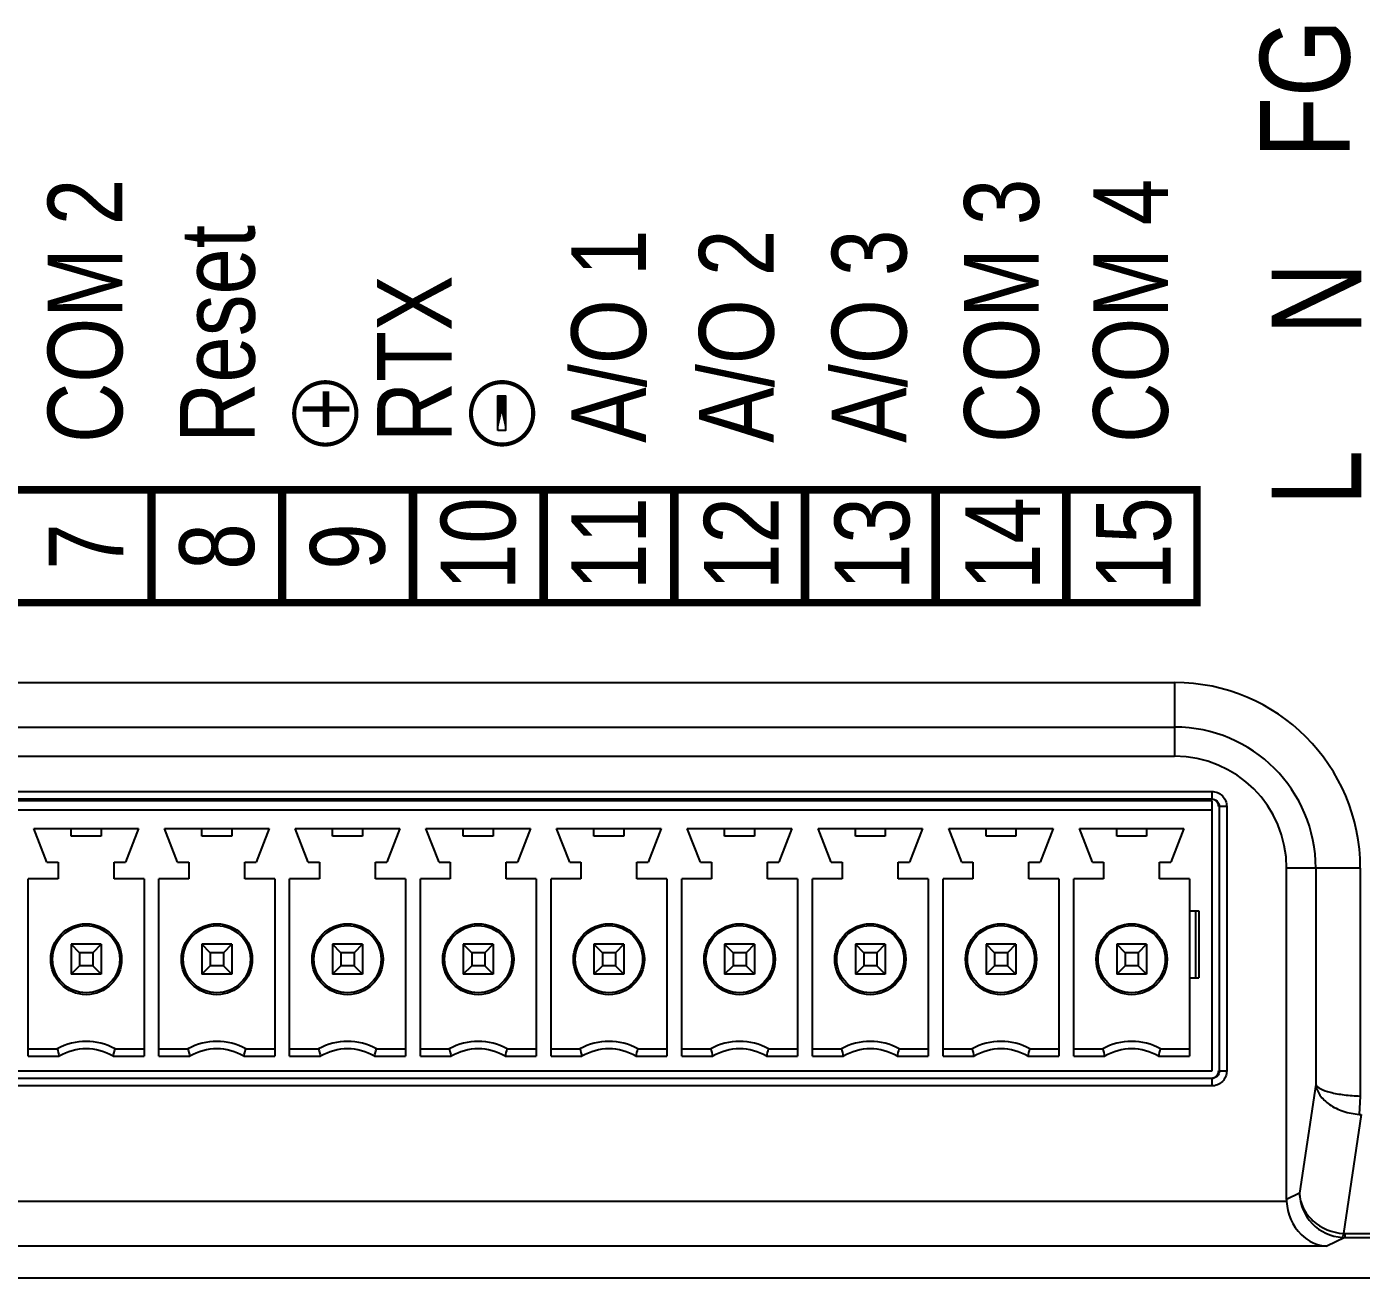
# Model space of a CAD drawing. Header units: millimetres. Extents: x 5329 to 6973, y -914 to -356.
# Drawn here: x 5728.18 to 5763.92, y -530.05 to -496.51 of the extents above; entities that cross this region are included whole.
import ezdxf

# ---------------------------------------------------------------- set-up
doc = ezdxf.new("R2010")
doc.units = ezdxf.units.MM
doc.layers.get('0').update_dxf_attribs({"linetype": 'CONTINUOUS'})
doc.styles.get("Standard").update_dxf_attribs({"font": 'gulim.ttc', "width": 0.8, "height": 2})

msp = doc.modelspace()

# ---------------------------------------------------------------- linework, layer by layer
at = {"color": 7, "linetype": 'Continuous'}
for p, q in [((5707.619, -514.086), (5758.919, -514.086)), ((5758.919, -514.086), (5758.919, -516.06)), ((5707.619, -515.279), (5758.919, -515.279)), ((5707.619, -516.06), (5758.919, -516.06)), ((5706.622, -517.003), (5759.915, -517.003)), ((5706.622, -517.203), (5759.915, -517.203)), ((5759.915, -517.003), (5759.915, -517.203)), ((5759.919, -517.26), (5706.619, -517.26)), ((5706.619, -517.5), (5759.919, -517.5)), ((5759.919, -517.26), (5759.919, -524.5)), ((5760.115, -517.403), (5760.315, -517.403)), ((5760.115, -517.403), (5760.115, -524.496)), ((5760.315, -517.403), (5760.315, -524.496)), ((5728.369, -518), (5731.169, -518)), ((5728.719, -518.9), (5728.369, -518)), ((5729.369, -518.2), (5729.369, -518)), ((5730.169, -518.2), (5729.369, -518.2)), ((5730.169, -518), (5730.169, -518.2)), ((5731.169, -518), (5730.819, -518.9)), ((5731.869, -518), (5734.669, -518)), ((5732.219, -518.9), (5731.869, -518)), ((5732.869, -518.2), (5732.869, -518)), ((5733.669, -518.2), (5732.869, -518.2)), ((5733.669, -518), (5733.669, -518.2)), ((5734.669, -518), (5734.319, -518.9)), ((5735.369, -518), (5738.169, -518)), ((5735.719, -518.9), (5735.369, -518)), ((5736.369, -518.2), (5736.369, -518)), ((5737.169, -518.2), (5736.369, -518.2)), ((5737.169, -518), (5737.169, -518.2)), ((5738.169, -518), (5737.819, -518.9)), ((5738.869, -518), (5741.669, -518)), ((5739.219, -518.9), (5738.869, -518)), ((5739.869, -518.2), (5739.869, -518)), ((5740.669, -518.2), (5739.869, -518.2)), ((5740.669, -518), (5740.669, -518.2)), ((5741.669, -518), (5741.319, -518.9)), ((5742.369, -518), (5745.169, -518)), ((5742.719, -518.9), (5742.369, -518)), ((5743.369, -518.2), (5743.369, -518)), ((5744.169, -518.2), (5743.369, -518.2)), ((5744.169, -518), (5744.169, -518.2)), ((5745.169, -518), (5744.819, -518.9)), ((5745.869, -518), (5748.669, -518)), ((5746.219, -518.9), (5745.869, -518)), ((5746.869, -518.2), (5746.869, -518)), ((5747.669, -518.2), (5746.869, -518.2)), ((5747.669, -518), (5747.669, -518.2)), ((5748.669, -518), (5748.319, -518.9)), ((5749.369, -518), (5752.169, -518)), ((5749.719, -518.9), (5749.369, -518)), ((5750.369, -518.2), (5750.369, -518)), ((5751.169, -518.2), (5750.369, -518.2)), ((5751.169, -518), (5751.169, -518.2)), ((5752.169, -518), (5751.819, -518.9)), ((5752.869, -518), (5755.669, -518)), ((5753.219, -518.9), (5752.869, -518)), ((5753.869, -518.2), (5753.869, -518)), ((5754.669, -518.2), (5753.869, -518.2)), ((5754.669, -518), (5754.669, -518.2)), ((5755.669, -518), (5755.319, -518.9)), ((5756.369, -518), (5759.169, -518)), ((5756.719, -518.9), (5756.369, -518)), ((5757.369, -518.2), (5757.369, -518)), ((5758.169, -518.2), (5757.369, -518.2)), ((5758.169, -518), (5758.169, -518.2)), ((5759.169, -518), (5758.819, -518.9)), ((5728.719, -518.9), (5729.019, -518.9)), ((5729.019, -518.9), (5729.019, -519.35)), ((5730.519, -518.9), (5730.819, -518.9)), ((5730.519, -519.35), (5730.519, -518.9)), ((5732.219, -518.9), (5732.519, -518.9)), ((5732.519, -518.9), (5732.519, -519.35)), ((5734.019, -518.9), (5734.319, -518.9)), ((5734.019, -519.35), (5734.019, -518.9)), ((5735.719, -518.9), (5736.019, -518.9)), ((5736.019, -518.9), (5736.019, -519.35)), ((5737.519, -518.9), (5737.819, -518.9)), ((5737.519, -519.35), (5737.519, -518.9)), ((5739.219, -518.9), (5739.519, -518.9)), ((5739.519, -518.9), (5739.519, -519.35)), ((5741.019, -518.9), (5741.319, -518.9)), ((5741.019, -519.35), (5741.019, -518.9)), ((5742.719, -518.9), (5743.019, -518.9)), ((5743.019, -518.9), (5743.019, -519.35)), ((5744.519, -518.9), (5744.819, -518.9)), ((5744.519, -519.35), (5744.519, -518.9)), ((5746.219, -518.9), (5746.519, -518.9)), ((5746.519, -518.9), (5746.519, -519.35)), ((5748.019, -518.9), (5748.319, -518.9)), ((5748.019, -519.35), (5748.019, -518.9)), ((5749.719, -518.9), (5750.019, -518.9)), ((5750.019, -518.9), (5750.019, -519.35)), ((5751.519, -518.9), (5751.819, -518.9)), ((5751.519, -519.35), (5751.519, -518.9)), ((5753.219, -518.9), (5753.519, -518.9)), ((5753.519, -518.9), (5753.519, -519.35)), ((5755.019, -518.9), (5755.319, -518.9)), ((5755.019, -519.35), (5755.019, -518.9)), ((5756.719, -518.9), (5757.019, -518.9)), ((5757.019, -518.9), (5757.019, -519.35)), ((5758.519, -518.9), (5758.819, -518.9)), ((5758.519, -519.35), (5758.519, -518.9)), ((5763.893, -519.06), (5761.919, -519.06)), ((5761.919, -527.937), (5761.919, -519.06)), ((5762.699, -519.06), (5762.699, -524.855)), ((5763.893, -519.06), (5763.893, -525.166)), ((5729.019, -519.35), (5728.219, -519.35)), ((5728.219, -524.1), (5728.219, -519.35)), ((5731.319, -519.35), (5730.519, -519.35)), ((5731.319, -519.35), (5731.319, -524.1)), ((5732.519, -519.35), (5731.719, -519.35)), ((5731.719, -524.1), (5731.719, -519.35)), ((5734.819, -519.35), (5734.019, -519.35)), ((5734.819, -519.35), (5734.819, -524.1)), ((5736.019, -519.35), (5735.219, -519.35)), ((5735.219, -524.1), (5735.219, -519.35)), ((5738.319, -519.35), (5737.519, -519.35)), ((5738.319, -519.35), (5738.319, -524.1)), ((5739.519, -519.35), (5738.719, -519.35)), ((5738.719, -524.1), (5738.719, -519.35)), ((5741.819, -519.35), (5741.019, -519.35)), ((5741.819, -519.35), (5741.819, -524.1)), ((5743.019, -519.35), (5742.219, -519.35)), ((5742.219, -524.1), (5742.219, -519.35)), ((5745.319, -519.35), (5744.519, -519.35)), ((5745.319, -519.35), (5745.319, -524.1)), ((5746.519, -519.35), (5745.719, -519.35)), ((5745.719, -524.1), (5745.719, -519.35)), ((5748.819, -519.35), (5748.019, -519.35)), ((5748.819, -519.35), (5748.819, -524.1)), ((5750.019, -519.35), (5749.219, -519.35)), ((5749.219, -524.1), (5749.219, -519.35)), ((5752.319, -519.35), (5751.519, -519.35)), ((5752.319, -519.35), (5752.319, -524.1)), ((5753.519, -519.35), (5752.719, -519.35)), ((5752.719, -524.1), (5752.719, -519.35)), ((5755.819, -519.35), (5755.019, -519.35)), ((5755.819, -519.35), (5755.819, -524.1)), ((5757.019, -519.35), (5756.219, -519.35)), ((5756.219, -524.1), (5756.219, -519.35)), ((5759.319, -519.35), (5758.519, -519.35)), ((5759.319, -519.35), (5759.319, -524.1)), ((5759.319, -520.2), (5759.569, -520.2)), ((5759.488, -522), (5759.488, -520.2)), ((5759.569, -520.2), (5759.569, -522)), ((5730.169, -521.1), (5729.369, -521.1)), ((5729.594, -521.325), (5729.369, -521.1)), ((5729.369, -521.1), (5729.369, -521.9)), ((5730.169, -521.1), (5729.944, -521.325)), ((5730.169, -521.1), (5730.169, -521.9)), ((5733.669, -521.1), (5732.869, -521.1)), ((5733.094, -521.325), (5732.869, -521.1)), ((5732.869, -521.1), (5732.869, -521.9)), ((5733.669, -521.1), (5733.444, -521.325)), ((5733.669, -521.1), (5733.669, -521.9)), ((5737.169, -521.1), (5736.369, -521.1)), ((5736.594, -521.325), (5736.369, -521.1)), ((5736.369, -521.1), (5736.369, -521.9)), ((5737.169, -521.1), (5736.944, -521.325)), ((5737.169, -521.1), (5737.169, -521.9)), ((5740.669, -521.1), (5739.869, -521.1)), ((5740.094, -521.325), (5739.869, -521.1)), ((5739.869, -521.1), (5739.869, -521.9)), ((5740.669, -521.1), (5740.444, -521.325)), ((5740.669, -521.1), (5740.669, -521.9)), ((5744.169, -521.1), (5743.369, -521.1)), ((5743.594, -521.325), (5743.369, -521.1)), ((5743.369, -521.1), (5743.369, -521.9)), ((5744.169, -521.1), (5743.944, -521.325)), ((5744.169, -521.1), (5744.169, -521.9)), ((5747.669, -521.1), (5746.869, -521.1)), ((5747.094, -521.325), (5746.869, -521.1)), ((5746.869, -521.1), (5746.869, -521.9)), ((5747.669, -521.1), (5747.444, -521.325)), ((5747.669, -521.1), (5747.669, -521.9)), ((5751.169, -521.1), (5750.369, -521.1)), ((5750.594, -521.325), (5750.369, -521.1)), ((5750.369, -521.1), (5750.369, -521.9)), ((5751.169, -521.1), (5750.944, -521.325)), ((5751.169, -521.1), (5751.169, -521.9)), ((5754.669, -521.1), (5753.869, -521.1)), ((5754.094, -521.325), (5753.869, -521.1)), ((5753.869, -521.1), (5753.869, -521.9)), ((5754.669, -521.1), (5754.444, -521.325)), ((5754.669, -521.1), (5754.669, -521.9)), ((5758.169, -521.1), (5757.369, -521.1)), ((5757.594, -521.325), (5757.369, -521.1)), ((5757.369, -521.1), (5757.369, -521.9)), ((5758.169, -521.1), (5757.944, -521.325)), ((5758.169, -521.1), (5758.169, -521.9)), ((5729.944, -521.325), (5729.594, -521.325)), ((5729.594, -521.325), (5729.594, -521.675)), ((5729.944, -521.325), (5729.944, -521.675)), ((5733.444, -521.325), (5733.094, -521.325)), ((5733.094, -521.325), (5733.094, -521.675)), ((5733.444, -521.325), (5733.444, -521.675)), ((5736.944, -521.325), (5736.594, -521.325)), ((5736.594, -521.325), (5736.594, -521.675)), ((5736.944, -521.325), (5736.944, -521.675)), ((5740.444, -521.325), (5740.094, -521.325)), ((5740.094, -521.325), (5740.094, -521.675)), ((5740.444, -521.325), (5740.444, -521.675)), ((5743.944, -521.325), (5743.594, -521.325)), ((5743.594, -521.325), (5743.594, -521.675)), ((5743.944, -521.325), (5743.944, -521.675)), ((5747.444, -521.325), (5747.094, -521.325)), ((5747.094, -521.325), (5747.094, -521.675)), ((5747.444, -521.325), (5747.444, -521.675)), ((5750.944, -521.325), (5750.594, -521.325)), ((5750.594, -521.325), (5750.594, -521.675)), ((5750.944, -521.325), (5750.944, -521.675)), ((5754.444, -521.325), (5754.094, -521.325)), ((5754.094, -521.325), (5754.094, -521.675)), ((5754.444, -521.325), (5754.444, -521.675)), ((5757.944, -521.325), (5757.594, -521.325)), ((5757.594, -521.325), (5757.594, -521.675)), ((5757.944, -521.325), (5757.944, -521.675)), ((5729.369, -521.9), (5729.594, -521.675)), ((5729.944, -521.675), (5729.594, -521.675)), ((5729.944, -521.675), (5730.169, -521.9)), ((5732.869, -521.9), (5733.094, -521.675)), ((5733.444, -521.675), (5733.094, -521.675)), ((5733.444, -521.675), (5733.669, -521.9)), ((5736.369, -521.9), (5736.594, -521.675)), ((5736.944, -521.675), (5736.594, -521.675)), ((5736.944, -521.675), (5737.169, -521.9)), ((5739.869, -521.9), (5740.094, -521.675)), ((5740.444, -521.675), (5740.094, -521.675)), ((5740.444, -521.675), (5740.669, -521.9)), ((5743.369, -521.9), (5743.594, -521.675)), ((5743.944, -521.675), (5743.594, -521.675)), ((5743.944, -521.675), (5744.169, -521.9)), ((5746.869, -521.9), (5747.094, -521.675)), ((5747.444, -521.675), (5747.094, -521.675)), ((5747.444, -521.675), (5747.669, -521.9)), ((5750.369, -521.9), (5750.594, -521.675)), ((5750.944, -521.675), (5750.594, -521.675)), ((5750.944, -521.675), (5751.169, -521.9)), ((5753.869, -521.9), (5754.094, -521.675)), ((5754.444, -521.675), (5754.094, -521.675)), ((5754.444, -521.675), (5754.669, -521.9)), ((5757.369, -521.9), (5757.594, -521.675)), ((5757.944, -521.675), (5757.594, -521.675)), ((5757.944, -521.675), (5758.169, -521.9)), ((5730.169, -521.9), (5729.369, -521.9)), ((5733.669, -521.9), (5732.869, -521.9)), ((5737.169, -521.9), (5736.369, -521.9)), ((5740.669, -521.9), (5739.869, -521.9)), ((5744.169, -521.9), (5743.369, -521.9)), ((5747.669, -521.9), (5746.869, -521.9)), ((5751.169, -521.9), (5750.369, -521.9)), ((5754.669, -521.9), (5753.869, -521.9)), ((5758.169, -521.9), (5757.369, -521.9)), ((5759.319, -522), (5759.569, -522)), ((5728.219, -523.9), (5728.994, -523.9)), ((5730.543, -523.9), (5731.319, -523.9)), ((5731.719, -523.9), (5732.494, -523.9)), ((5734.043, -523.9), (5734.819, -523.9)), ((5735.219, -523.9), (5735.994, -523.9)), ((5737.543, -523.9), (5738.319, -523.9)), ((5738.719, -523.9), (5739.494, -523.9)), ((5741.043, -523.9), (5741.819, -523.9)), ((5742.219, -523.9), (5742.994, -523.9)), ((5744.543, -523.9), (5745.319, -523.9)), ((5745.719, -523.9), (5746.494, -523.9)), ((5748.043, -523.9), (5748.819, -523.9)), ((5749.219, -523.9), (5749.994, -523.9)), ((5751.543, -523.9), (5752.319, -523.9)), ((5752.719, -523.9), (5753.494, -523.9)), ((5755.043, -523.9), (5755.819, -523.9)), ((5756.219, -523.9), (5756.994, -523.9)), ((5758.543, -523.9), (5759.319, -523.9)), ((5728.219, -524.1), (5729.048, -524.1)), ((5730.49, -524.1), (5731.319, -524.1)), ((5731.719, -524.1), (5732.548, -524.1)), ((5733.99, -524.1), (5734.819, -524.1)), ((5735.219, -524.1), (5736.048, -524.1)), ((5737.49, -524.1), (5738.319, -524.1)), ((5738.719, -524.1), (5739.548, -524.1)), ((5740.99, -524.1), (5741.819, -524.1)), ((5742.219, -524.1), (5743.048, -524.1)), ((5744.49, -524.1), (5745.319, -524.1)), ((5745.719, -524.1), (5746.548, -524.1)), ((5747.99, -524.1), (5748.819, -524.1)), ((5749.219, -524.1), (5750.048, -524.1)), ((5751.49, -524.1), (5752.319, -524.1)), ((5752.719, -524.1), (5753.548, -524.1)), ((5754.99, -524.1), (5755.819, -524.1)), ((5756.219, -524.1), (5757.048, -524.1)), ((5758.49, -524.1), (5759.319, -524.1)), ((5759.919, -524.5), (5706.619, -524.5)), ((5759.915, -524.696), (5706.622, -524.696)), ((5759.915, -524.696), (5759.915, -524.896)), ((5760.315, -524.496), (5760.115, -524.496)), ((5759.915, -524.896), (5706.622, -524.896)), ((5762.699, -524.855), (5762.262, -527.766)), ((5763.893, -525.166), (5763.866, -525.656)), ((5763.92, -525.659), (5763.441, -528.847)), ((5762.262, -527.766), (5761.919, -527.937)), ((5761.92, -527.994), (5704.617, -527.994)), ((5763.474, -528.956), (5762.999, -529.192)), ((5763.474, -528.848), (5793.555, -528.848)), ((5763.474, -528.848), (5763.474, -528.956)), ((5763.474, -528.956), (5793.555, -528.956)), ((5762.999, -529.192), (5703.538, -529.192)), ((5803.39, -530.05), (5598.789, -530.05))]:
    msp.add_line(p, q, dxfattribs=at)
at = {"color": 0, "const_width": 0.11, "elevation": 98.478}
for points in [[(5737.008, -506.875), (5737.007, -506.86), (5737.007, -506.845), (5737.006, -506.83), (5737.005, -506.815), (5737.004, -506.8), (5737.003, -506.785), (5737.001, -506.77), (5736.999, -506.755), (5736.997, -506.741), (5736.994, -506.726), (5736.991, -506.711), (5736.988, -506.696), (5736.985, -506.681), (5736.981, -506.667), (5736.977, -506.652), (5736.973, -506.638), (5736.969, -506.623), (5736.964, -506.609), (5736.959, -506.594), (5736.954, -506.58), (5736.949, -506.566), (5736.943, -506.552), (5736.937, -506.538), (5736.931, -506.524), (5736.924, -506.511), (5736.918, -506.497), (5736.911, -506.484), (5736.904, -506.471), (5736.896, -506.457), (5736.889, -506.444), (5736.881, -506.431), (5736.873, -506.419), (5736.864, -506.406), (5736.856, -506.394), (5736.847, -506.381), (5736.838, -506.369), (5736.829, -506.357), (5736.82, -506.346), (5736.81, -506.334), (5736.8, -506.323), (5736.79, -506.311), (5736.78, -506.3), (5736.769, -506.289), (5736.759, -506.279), (5736.748, -506.268), (5736.737, -506.258), (5736.726, -506.248), (5736.714, -506.238), (5736.703, -506.228), (5736.691, -506.219), (5736.679, -506.21), (5736.667, -506.201), (5736.655, -506.192), (5736.642, -506.183), (5736.63, -506.175), (5736.617, -506.167), (5736.604, -506.159), (5736.591, -506.151), (5736.578, -506.144), (5736.565, -506.136), (5736.552, -506.129), (5736.538, -506.123), (5736.524, -506.116), (5736.511, -506.11), (5736.497, -506.104), (5736.483, -506.098), (5736.469, -506.093), (5736.455, -506.088), (5736.44, -506.083), (5736.426, -506.078), (5736.412, -506.074), (5736.397, -506.069), (5736.383, -506.065), (5736.368, -506.062), (5736.353, -506.058), (5736.339, -506.055), (5736.324, -506.052), (5736.309, -506.05), (5736.294, -506.048), (5736.279, -506.046), (5736.264, -506.044), (5736.249, -506.042), (5736.234, -506.041), (5736.219, -506.04), (5736.204, -506.039), (5736.189, -506.039), (5736.174, -506.039), (5736.159, -506.039), (5736.144, -506.039), (5736.129, -506.04), (5736.113, -506.041), (5736.098, -506.042), (5736.083, -506.044), (5736.068, -506.046), (5736.054, -506.048), (5736.039, -506.05), (5736.024, -506.053), (5736.009, -506.055), (5735.994, -506.059), (5735.98, -506.062), (5735.965, -506.066), (5735.95, -506.07), (5735.936, -506.074), (5735.921, -506.078), (5735.907, -506.083), (5735.893, -506.088), (5735.879, -506.093), (5735.865, -506.099), (5735.851, -506.104), (5735.837, -506.11), (5735.823, -506.116), (5735.809, -506.123), (5735.796, -506.13), (5735.783, -506.137), (5735.769, -506.144), (5735.756, -506.151), (5735.743, -506.159), (5735.73, -506.167), (5735.718, -506.175), (5735.705, -506.184), (5735.693, -506.192), (5735.681, -506.201), (5735.669, -506.21), (5735.657, -506.219), (5735.645, -506.229), (5735.633, -506.238), (5735.622, -506.248), (5735.611, -506.258), (5735.6, -506.269), (5735.589, -506.279), (5735.578, -506.29), (5735.568, -506.301), (5735.558, -506.312), (5735.548, -506.323), (5735.538, -506.335), (5735.528, -506.346), (5735.519, -506.358), (5735.51, -506.37), (5735.501, -506.382), (5735.492, -506.394), (5735.483, -506.407), (5735.475, -506.419), (5735.467, -506.432), (5735.459, -506.445), (5735.452, -506.458), (5735.444, -506.471), (5735.437, -506.484), (5735.43, -506.498), (5735.424, -506.511), (5735.417, -506.525), (5735.411, -506.539), (5735.405, -506.553), (5735.399, -506.567), (5735.394, -506.581), (5735.389, -506.595), (5735.384, -506.609), (5735.379, -506.624), (5735.375, -506.638), (5735.371, -506.653), (5735.367, -506.667), (5735.363, -506.682), (5735.36, -506.697), (5735.357, -506.712), (5735.354, -506.726), (5735.352, -506.741), (5735.349, -506.756), (5735.347, -506.771), (5735.346, -506.786), (5735.344, -506.801), (5735.343, -506.816), (5735.342, -506.831), (5735.341, -506.846), (5735.341, -506.861), (5735.341, -506.876)], [(5740.075, -506.873), (5740.076, -506.858), (5740.076, -506.843), (5740.077, -506.828), (5740.078, -506.813), (5740.079, -506.798), (5740.08, -506.783), (5740.082, -506.768), (5740.084, -506.753), (5740.086, -506.739), (5740.089, -506.724), (5740.092, -506.709), (5740.095, -506.694), (5740.098, -506.679), (5740.102, -506.665), (5740.106, -506.65), (5740.11, -506.636), (5740.114, -506.621), (5740.119, -506.607), (5740.124, -506.592), (5740.129, -506.578), (5740.134, -506.564), (5740.14, -506.55), (5740.146, -506.536), (5740.152, -506.522), (5740.159, -506.509), (5740.165, -506.495), (5740.172, -506.482), (5740.179, -506.469), (5740.187, -506.455), (5740.194, -506.442), (5740.202, -506.429), (5740.21, -506.417), (5740.219, -506.404), (5740.227, -506.392), (5740.236, -506.379), (5740.245, -506.367), (5740.254, -506.355), (5740.263, -506.344), (5740.273, -506.332), (5740.283, -506.321), (5740.293, -506.309), (5740.303, -506.298), (5740.314, -506.287), (5740.324, -506.277), (5740.335, -506.266), (5740.346, -506.256), (5740.357, -506.246), (5740.369, -506.236), (5740.38, -506.226), (5740.392, -506.217), (5740.404, -506.208), (5740.416, -506.198), (5740.428, -506.19), (5740.441, -506.181), (5740.453, -506.173), (5740.466, -506.165), (5740.479, -506.157), (5740.492, -506.149), (5740.505, -506.142), (5740.518, -506.134), (5740.531, -506.127), (5740.545, -506.121), (5740.559, -506.114), (5740.572, -506.108), (5740.586, -506.102), (5740.6, -506.096), (5740.614, -506.091), (5740.628, -506.086), (5740.643, -506.081), (5740.657, -506.076), (5740.671, -506.071), (5740.686, -506.067), (5740.7, -506.063), (5740.715, -506.06), (5740.73, -506.056), (5740.744, -506.053), (5740.759, -506.05), (5740.774, -506.048), (5740.789, -506.046), (5740.804, -506.043), (5740.819, -506.042), (5740.834, -506.04), (5740.849, -506.039), (5740.864, -506.038), (5740.879, -506.037), (5740.894, -506.037), (5740.909, -506.037), (5740.924, -506.037), (5740.939, -506.037), (5740.954, -506.038), (5740.97, -506.039), (5740.985, -506.04), (5741, -506.042), (5741.015, -506.044), (5741.029, -506.046), (5741.044, -506.048), (5741.059, -506.051), (5741.074, -506.053), (5741.089, -506.057), (5741.103, -506.06), (5741.118, -506.064), (5741.133, -506.067), (5741.147, -506.072), (5741.162, -506.076), (5741.176, -506.081), (5741.19, -506.086), (5741.204, -506.091), (5741.218, -506.096), (5741.232, -506.102), (5741.246, -506.108), (5741.26, -506.114), (5741.274, -506.121), (5741.287, -506.128), (5741.3, -506.135), (5741.314, -506.142), (5741.327, -506.149), (5741.34, -506.157), (5741.353, -506.165), (5741.365, -506.173), (5741.378, -506.181), (5741.39, -506.19), (5741.402, -506.199), (5741.414, -506.208), (5741.426, -506.217), (5741.438, -506.227), (5741.45, -506.236), (5741.461, -506.246), (5741.472, -506.256), (5741.483, -506.267), (5741.494, -506.277), (5741.505, -506.288), (5741.515, -506.299), (5741.525, -506.31), (5741.535, -506.321), (5741.545, -506.333), (5741.555, -506.344), (5741.564, -506.356), (5741.573, -506.368), (5741.582, -506.38), (5741.591, -506.392), (5741.6, -506.405), (5741.608, -506.417), (5741.616, -506.43), (5741.624, -506.443), (5741.631, -506.456), (5741.639, -506.469), (5741.646, -506.482), (5741.653, -506.496), (5741.659, -506.509), (5741.666, -506.523), (5741.672, -506.537), (5741.678, -506.551), (5741.684, -506.565), (5741.689, -506.579), (5741.694, -506.593), (5741.699, -506.607), (5741.704, -506.622), (5741.708, -506.636), (5741.712, -506.651), (5741.716, -506.665), (5741.72, -506.68), (5741.723, -506.695), (5741.726, -506.71), (5741.729, -506.724), (5741.731, -506.739), (5741.734, -506.754), (5741.736, -506.769), (5741.737, -506.784), (5741.739, -506.799), (5741.74, -506.814), (5741.741, -506.829), (5741.742, -506.844), (5741.742, -506.859), (5741.742, -506.874)], [(5737.008, -506.874), (5737.007, -506.889), (5737.007, -506.904), (5737.006, -506.919), (5737.005, -506.934), (5737.004, -506.949), (5737.003, -506.964), (5737.001, -506.979), (5736.999, -506.994), (5736.997, -507.009), (5736.994, -507.024), (5736.991, -507.038), (5736.988, -507.053), (5736.985, -507.068), (5736.981, -507.083), (5736.977, -507.097), (5736.973, -507.112), (5736.969, -507.126), (5736.964, -507.141), (5736.959, -507.155), (5736.954, -507.169), (5736.949, -507.183), (5736.943, -507.197), (5736.937, -507.211), (5736.931, -507.225), (5736.924, -507.239), (5736.918, -507.252), (5736.911, -507.266), (5736.904, -507.279), (5736.896, -507.292), (5736.889, -507.305), (5736.881, -507.318), (5736.873, -507.331), (5736.864, -507.343), (5736.856, -507.356), (5736.847, -507.368), (5736.838, -507.38), (5736.829, -507.392), (5736.82, -507.404), (5736.81, -507.415), (5736.8, -507.427), (5736.79, -507.438), (5736.78, -507.449), (5736.769, -507.46), (5736.759, -507.471), (5736.748, -507.481), (5736.737, -507.491), (5736.726, -507.502), (5736.714, -507.511), (5736.703, -507.521), (5736.691, -507.531), (5736.679, -507.54), (5736.667, -507.549), (5736.655, -507.558), (5736.642, -507.566), (5736.63, -507.575), (5736.617, -507.583), (5736.604, -507.591), (5736.591, -507.598), (5736.578, -507.606), (5736.565, -507.613), (5736.552, -507.62), (5736.538, -507.627), (5736.524, -507.633), (5736.511, -507.639), (5736.497, -507.645), (5736.483, -507.651), (5736.469, -507.657), (5736.455, -507.662), (5736.44, -507.667), (5736.426, -507.671), (5736.412, -507.676), (5736.397, -507.68), (5736.383, -507.684), (5736.368, -507.688), (5736.353, -507.691), (5736.339, -507.694), (5736.324, -507.697), (5736.309, -507.699), (5736.294, -507.702), (5736.279, -507.704), (5736.264, -507.706), (5736.249, -507.707), (5736.234, -507.708), (5736.219, -507.709), (5736.204, -507.71), (5736.189, -507.71), (5736.174, -507.711), (5736.159, -507.71), (5736.144, -507.71), (5736.129, -507.709), (5736.113, -507.708), (5736.098, -507.707), (5736.083, -507.706), (5736.068, -507.704), (5736.054, -507.702), (5736.039, -507.699), (5736.024, -507.697), (5736.009, -507.694), (5735.994, -507.691), (5735.98, -507.687), (5735.965, -507.684), (5735.95, -507.68), (5735.936, -507.676), (5735.921, -507.671), (5735.907, -507.667), (5735.893, -507.662), (5735.879, -507.656), (5735.865, -507.651), (5735.851, -507.645), (5735.837, -507.639), (5735.823, -507.633), (5735.809, -507.626), (5735.796, -507.62), (5735.783, -507.613), (5735.769, -507.605), (5735.756, -507.598), (5735.743, -507.59), (5735.73, -507.582), (5735.718, -507.574), (5735.705, -507.566), (5735.693, -507.557), (5735.681, -507.548), (5735.669, -507.539), (5735.657, -507.53), (5735.645, -507.521), (5735.633, -507.511), (5735.622, -507.501), (5735.611, -507.491), (5735.6, -507.481), (5735.589, -507.47), (5735.578, -507.459), (5735.568, -507.449), (5735.558, -507.437), (5735.548, -507.426), (5735.538, -507.415), (5735.528, -507.403), (5735.519, -507.391), (5735.51, -507.379), (5735.501, -507.367), (5735.492, -507.355), (5735.483, -507.343), (5735.475, -507.33), (5735.467, -507.317), (5735.459, -507.304), (5735.452, -507.291), (5735.444, -507.278), (5735.437, -507.265), (5735.43, -507.251), (5735.424, -507.238), (5735.417, -507.224), (5735.411, -507.21), (5735.405, -507.197), (5735.399, -507.183), (5735.394, -507.168), (5735.389, -507.154), (5735.384, -507.14), (5735.379, -507.126), (5735.375, -507.111), (5735.371, -507.097), (5735.367, -507.082), (5735.363, -507.067), (5735.36, -507.053), (5735.357, -507.038), (5735.354, -507.023), (5735.352, -507.008), (5735.349, -506.993), (5735.347, -506.978), (5735.346, -506.963), (5735.344, -506.948), (5735.343, -506.933), (5735.342, -506.918), (5735.341, -506.903), (5735.341, -506.888), (5735.341, -506.873)], [(5740.075, -506.872), (5740.076, -506.887), (5740.076, -506.902), (5740.077, -506.917), (5740.078, -506.932), (5740.079, -506.947), (5740.08, -506.962), (5740.082, -506.977), (5740.084, -506.992), (5740.086, -507.007), (5740.089, -507.022), (5740.092, -507.036), (5740.095, -507.051), (5740.098, -507.066), (5740.102, -507.081), (5740.106, -507.095), (5740.11, -507.11), (5740.114, -507.124), (5740.119, -507.139), (5740.124, -507.153), (5740.129, -507.167), (5740.134, -507.181), (5740.14, -507.195), (5740.146, -507.209), (5740.152, -507.223), (5740.159, -507.237), (5740.165, -507.25), (5740.172, -507.263), (5740.179, -507.277), (5740.187, -507.29), (5740.194, -507.303), (5740.202, -507.316), (5740.21, -507.329), (5740.219, -507.341), (5740.227, -507.354), (5740.236, -507.366), (5740.245, -507.378), (5740.254, -507.39), (5740.263, -507.402), (5740.273, -507.413), (5740.283, -507.425), (5740.293, -507.436), (5740.303, -507.447), (5740.314, -507.458), (5740.324, -507.469), (5740.335, -507.479), (5740.346, -507.489), (5740.357, -507.499), (5740.369, -507.509), (5740.38, -507.519), (5740.392, -507.528), (5740.404, -507.538), (5740.416, -507.547), (5740.428, -507.556), (5740.441, -507.564), (5740.453, -507.573), (5740.466, -507.581), (5740.479, -507.589), (5740.492, -507.596), (5740.505, -507.604), (5740.518, -507.611), (5740.531, -507.618), (5740.545, -507.625), (5740.559, -507.631), (5740.572, -507.637), (5740.586, -507.643), (5740.6, -507.649), (5740.614, -507.655), (5740.628, -507.66), (5740.643, -507.665), (5740.657, -507.669), (5740.671, -507.674), (5740.686, -507.678), (5740.7, -507.682), (5740.715, -507.686), (5740.73, -507.689), (5740.744, -507.692), (5740.759, -507.695), (5740.774, -507.697), (5740.789, -507.7), (5740.804, -507.702), (5740.819, -507.704), (5740.834, -507.705), (5740.849, -507.706), (5740.864, -507.707), (5740.879, -507.708), (5740.894, -507.708), (5740.909, -507.708), (5740.924, -507.708), (5740.939, -507.708), (5740.954, -507.707), (5740.97, -507.706), (5740.985, -507.705), (5741, -507.703), (5741.015, -507.702), (5741.029, -507.7), (5741.044, -507.697), (5741.059, -507.695), (5741.074, -507.692), (5741.089, -507.689), (5741.103, -507.685), (5741.118, -507.682), (5741.133, -507.678), (5741.147, -507.674), (5741.162, -507.669), (5741.176, -507.664), (5741.19, -507.659), (5741.204, -507.654), (5741.218, -507.649), (5741.232, -507.643), (5741.246, -507.637), (5741.26, -507.631), (5741.274, -507.624), (5741.287, -507.618), (5741.3, -507.611), (5741.314, -507.603), (5741.327, -507.596), (5741.34, -507.588), (5741.353, -507.58), (5741.365, -507.572), (5741.378, -507.564), (5741.39, -507.555), (5741.402, -507.546), (5741.414, -507.537), (5741.426, -507.528), (5741.438, -507.519), (5741.45, -507.509), (5741.461, -507.499), (5741.472, -507.489), (5741.483, -507.479), (5741.494, -507.468), (5741.505, -507.457), (5741.515, -507.447), (5741.525, -507.435), (5741.535, -507.424), (5741.545, -507.413), (5741.555, -507.401), (5741.564, -507.389), (5741.573, -507.377), (5741.582, -507.365), (5741.591, -507.353), (5741.6, -507.341), (5741.608, -507.328), (5741.616, -507.315), (5741.624, -507.302), (5741.631, -507.289), (5741.639, -507.276), (5741.646, -507.263), (5741.653, -507.249), (5741.659, -507.236), (5741.666, -507.222), (5741.672, -507.208), (5741.678, -507.195), (5741.684, -507.181), (5741.689, -507.166), (5741.694, -507.152), (5741.699, -507.138), (5741.704, -507.124), (5741.708, -507.109), (5741.712, -507.095), (5741.716, -507.08), (5741.72, -507.065), (5741.723, -507.051), (5741.726, -507.036), (5741.729, -507.021), (5741.731, -507.006), (5741.734, -506.991), (5741.736, -506.976), (5741.737, -506.961), (5741.739, -506.946), (5741.74, -506.931), (5741.741, -506.916), (5741.742, -506.901), (5741.742, -506.886), (5741.742, -506.871)]]:
    msp.add_lwpolyline(points, dxfattribs=at)
at = {"color": 0, "const_width": 0.211, "elevation": 98.478, "flags": 128}
msp.add_lwpolyline([(5740.898, -507.337), (5740.898, -506.402)], close=True, dxfattribs=at)
at = {"color": 0, "elevation": 98.478}
msp.add_lwpolyline([(5740.793, -507.337), (5740.793, -506.402), (5741.003, -506.402), (5741.003, -507.337)], close=True, dxfattribs=at)
at = {"const_width": 0.2, "elevation": 6.261}
msp.add_lwpolyline([(5707.019, -511.948), (5707.019, -508.921), (5759.519, -508.921), (5759.519, -511.948)], close=True, dxfattribs=at)
at = {"const_width": 0.23, "elevation": 44.4}
for points in [[(5731.519, -511.921), (5731.519, -508.921)], [(5735.019, -511.921), (5735.019, -508.921)], [(5738.519, -511.921), (5738.519, -508.921)], [(5742.019, -511.921), (5742.019, -508.921)], [(5745.519, -511.921), (5745.519, -508.921)], [(5749.019, -511.921), (5749.019, -508.921)], [(5752.519, -511.921), (5752.519, -508.921)], [(5756.019, -511.921), (5756.019, -508.921)]]:
    msp.add_lwpolyline(points, dxfattribs=at)
at = {"color": 7, "linetype": 'Continuous'}
for centre, radius in [((5729.769, -521.5), 0.95), ((5729.769, -521.5), 0.9), ((5733.269, -521.5), 0.95), ((5733.269, -521.5), 0.9), ((5736.769, -521.5), 0.95), ((5736.769, -521.5), 0.9), ((5740.269, -521.5), 0.95), ((5740.269, -521.5), 0.9), ((5743.769, -521.5), 0.95), ((5743.769, -521.5), 0.9), ((5747.269, -521.5), 0.95), ((5747.269, -521.5), 0.9), ((5750.769, -521.5), 0.95), ((5750.769, -521.5), 0.9), ((5754.269, -521.5), 0.95), ((5754.269, -521.5), 0.9), ((5757.769, -521.5), 0.95), ((5757.769, -521.5), 0.9)]:
    msp.add_circle(centre, radius, dxfattribs=at)
for centre, radius, start, end in [((5758.919, -519.06), 4.974, 0, 90), ((5758.919, -519.06), 3.78, 0, 90), ((5758.919, -519.06), 3, 0, 90), ((5729.769, -525.3), 1.6, 61.0451, 118.9555), ((5740.213, -521.006), 11.586, 194.4604, 195.4842), ((5729.769, -525.3), 1.4, 58.9973, 121.0023), ((5719.324, -521.007), 11.586, 344.5162, 345.54), ((5733.269, -525.3), 1.6, 61.0451, 118.9555), ((5743.713, -521.007), 11.586, 194.4603, 195.4841), ((5733.269, -525.3), 1.4, 58.9973, 121.0023), ((5722.825, -521.007), 11.586, 344.5162, 345.54), ((5736.769, -525.3), 1.6, 61.0451, 118.9554), ((5747.213, -521.007), 11.586, 194.4602, 195.4841), ((5736.769, -525.3), 1.4, 58.9973, 121.0023), ((5726.325, -521.007), 11.586, 344.5162, 345.54), ((5740.269, -525.3), 1.6, 61.045, 118.9554), ((5750.713, -521.007), 11.586, 194.4602, 195.484), ((5740.269, -525.3), 1.4, 58.9973, 121.0024), ((5729.825, -521.007), 11.586, 344.5162, 345.54), ((5743.769, -525.3), 1.6, 61.045, 118.9551), ((5754.213, -521.007), 11.585, 194.4597, 195.4836), ((5743.769, -525.3), 1.4, 58.9973, 121.0027), ((5733.325, -521.007), 11.586, 344.5162, 345.54), ((5747.269, -525.3), 1.6, 61.045, 118.9551), ((5757.713, -521.007), 11.585, 194.4597, 195.4836), ((5747.269, -525.3), 1.4, 58.9973, 121.0027), ((5736.825, -521.007), 11.586, 344.5162, 345.54), ((5750.769, -525.3), 1.6, 61.045, 118.9551), ((5761.213, -521.007), 11.585, 194.4597, 195.4836), ((5750.769, -525.3), 1.4, 58.9973, 121.0027), ((5740.325, -521.007), 11.586, 344.5162, 345.54), ((5754.269, -525.3), 1.6, 61.045, 118.9551), ((5764.713, -521.007), 11.585, 194.4597, 195.4836), ((5754.269, -525.3), 1.4, 58.9973, 121.0027), ((5743.825, -521.007), 11.585, 344.5164, 345.5402), ((5757.769, -525.3), 1.6, 61.045, 118.9551), ((5768.213, -521.007), 11.585, 194.4597, 195.4835), ((5757.769, -525.3), 1.4, 58.9973, 121.0027), ((5747.325, -521.007), 11.585, 344.5164, 345.5402), ((5763.92, -524.674), 0.493, 266.8776, 270.0014), ((5763.477, -527.81), 1.146, 266.5822, 269.8467)]:
    msp.add_arc(centre, radius, start, end, dxfattribs=at)
for centre, major_axis, ratio, start_param, end_param in [((5759.903, -517.415), (-0.141, -0.141), 0.999695, 2.356347, 3.926839), ((5759.903, -524.484), (-0.141, 0.141), 0.999695, 2.356347, 3.926839), ((5763.125, -527.931), (1.081, 0.539), 0.993174, 2.681774, 2.728663)]:
    msp.add_ellipse(centre, major_axis=major_axis, ratio=ratio, start_param=start_param, end_param=end_param, dxfattribs=at)
for points, knots in [([(5759.915, -517.003), (5760.017, -517.003), (5760.23, -517.088), (5760.315, -517.301), (5760.315, -517.403)], [0, 0, 0, 0, 0.499718, 1, 1, 1, 1]), ([(5759.915, -517.203), (5759.966, -517.203), (5760.073, -517.246), (5760.115, -517.352), (5760.115, -517.403)], [0, 0, 0, 0, 0.499718, 1, 1, 1, 1]), ([(5760.315, -524.496), (5760.315, -524.598), (5760.23, -524.811), (5760.018, -524.896), (5759.915, -524.896)], [0, 0, 0, 0, 0.499718, 1, 1, 1, 1]), ([(5760.115, -524.496), (5760.115, -524.547), (5760.073, -524.654), (5759.966, -524.696), (5759.915, -524.696)], [0, 0, 0, 0, 0.499718, 1, 1, 1, 1]), ([(5762.699, -524.855), (5762.72, -524.906), (5762.856, -524.995), (5763.112, -525.078), (5763.475, -525.143), (5763.747, -525.162), (5763.893, -525.166)], [0, 0, 0, 0, 0.130381, 0.352149, 0.653225, 1, 1, 1, 1]), ([(5762.699, -524.855), (5762.712, -524.956), (5762.802, -525.169), (5763.07, -525.416), (5763.437, -525.591), (5763.719, -525.646), (5763.866, -525.656)], [0, 0, 0, 0, 0.202278, 0.437636, 0.708159, 1, 1, 1, 1]), ([(5762.262, -527.766), (5762.269, -527.903), (5762.345, -528.182), (5762.698, -528.648), (5763.146, -528.831), (5763.441, -528.847)], [0, 0, 0, 0, 0.238355, 0.486809, 1, 1, 1, 1]), ([(5762.262, -527.766), (5762.268, -528.06), (5762.517, -528.665), (5763.113, -528.936), (5763.408, -528.954)], [0, 0, 0, 0, 0.497752, 1, 1, 1, 1]), ([(5761.92, -527.994), (5761.935, -528.315), (5762.179, -528.906), (5762.747, -529.178), (5762.999, -529.192)], [0, 0, 0, 0, 0.560393, 1, 1, 1, 1]), ([(5763.441, -528.847), (5763.436, -528.872), (5763.427, -528.906), (5763.419, -528.947), (5763.408, -528.954)], [0, 0, 0, 0, 0.68553, 1, 1, 1, 1])]:
    msp.add_open_spline(points, degree=3, knots=knots, dxfattribs=at)
for points in [[(5763.866, -525.656), (5763.884, -525.657), (5763.902, -525.659), (5763.92, -525.658)], [(5763.441, -528.847), (5763.452, -528.848), (5763.463, -528.848), (5763.474, -528.847)]]:
    msp.add_open_spline(points, degree=3, dxfattribs=at)

# ---------------------------------------------------------------- texts
at = {"color": 0, "attachment_point": 1, "rotation": 90}
for s, insert, char_height, width in [('{\\fArial|b0|i0|c0|p34;FG}', (5761.206, -500.037, -44.4), 2.4, 13.76704), ('{\\fArial|b0|i0|c0|p34;N}', (5761.519, -504.769, -22.2), 2.4, 13.76704), ('{\\fArial|b0|i0|c0|p34;+}', (5735.283, -507.332, 98.478), 1.76, 12.11499), ('{\\fArial|b0|i0|c0|p34;L}', (5761.518, -509.348, -22.2), 2.4, 13.76704)]:
    msp.add_mtext(s, dxfattribs=dict(at, insert=insert, char_height=char_height, width=width))
at = {"color": 7, "char_height": 2, "attachment_point": 1, "rotation": 90}
for s, insert, width, line_spacing_factor in [('{\\fArial|b0|i0|c0|p34;COM 2}', (5728.739, -507.665, 22.2), 10.23553, 1.35), ('{\\fArial|b0|i0|c0|p34;COM 3}', (5753.283, -507.665, 22.2), 10.66481, 1.35), ('{\\fArial|b0|i0|c0|p34;COM 4}', (5756.739, -507.665, -15.939), 10.23553, 1.35), ('{\\fArial|b0|i0|c0|p34;Reset}', (5732.283, -507.665, 22.2), 1.2, 1.35), ('{\\fArial|b0|i0|c0|p34;A/O 1}', (5742.762, -507.665, 22.2), 15.94454, 1.35), ('{\\fArial|b0|i0|c0|p34;A/O 2}', (5746.182, -507.665, 22.2), 17.92818, 1.35), ('{\\fArial|b0|i0|c0|p34;A/O 3}', (5749.739, -507.665, 22.2), 10.23553, 1.35), ('{\\fArial|b0|i0|c0|p34;RTX }', (5737.562, -507.648, 98.478), 1.2, 1.35), ('{\\fArial|b0|i0|c0|p34;10}', (5739.266, -511.608, 22.2), 13.76704, 0.7), ('{\\fArial|b0|i0|c0|p34;11}', (5742.766, -511.608, 22.2), 13.76704, 0.7), ('{\\fArial|b0|i0|c0|p34;12}', (5746.314, -511.608, 22.2), 13.76704, 0.7), ('{\\fArial|b0|i0|c0|p34;13}', (5749.814, -511.608, 22.2), 13.76704, 0.7), ('{\\fArial|b0|i0|c0|p34;14}', (5753.314, -511.608, 22.2), 13.76704, 0.7), ('{\\fArial|b0|i0|c0|p34;15}', (5756.814, -511.608, 22.2), 13.76704, 0.7), ('{\\fArial|b0|i0|c0|p34;7}', (5728.766, -511.063, 22.2), 13.76704, 0.7), ('{\\fArial|b0|i0|c0|p34;8}', (5732.266, -511.063, 22.2), 13.76704, 0.7), ('{\\fArial|b0|i0|c0|p34;9}', (5735.766, -511.063, 22.2), 13.76704, 0.7)]:
    msp.add_mtext(s, dxfattribs=dict(at, insert=insert, width=width, line_spacing_factor=line_spacing_factor))

doc.saveas('drawing.dxf')
